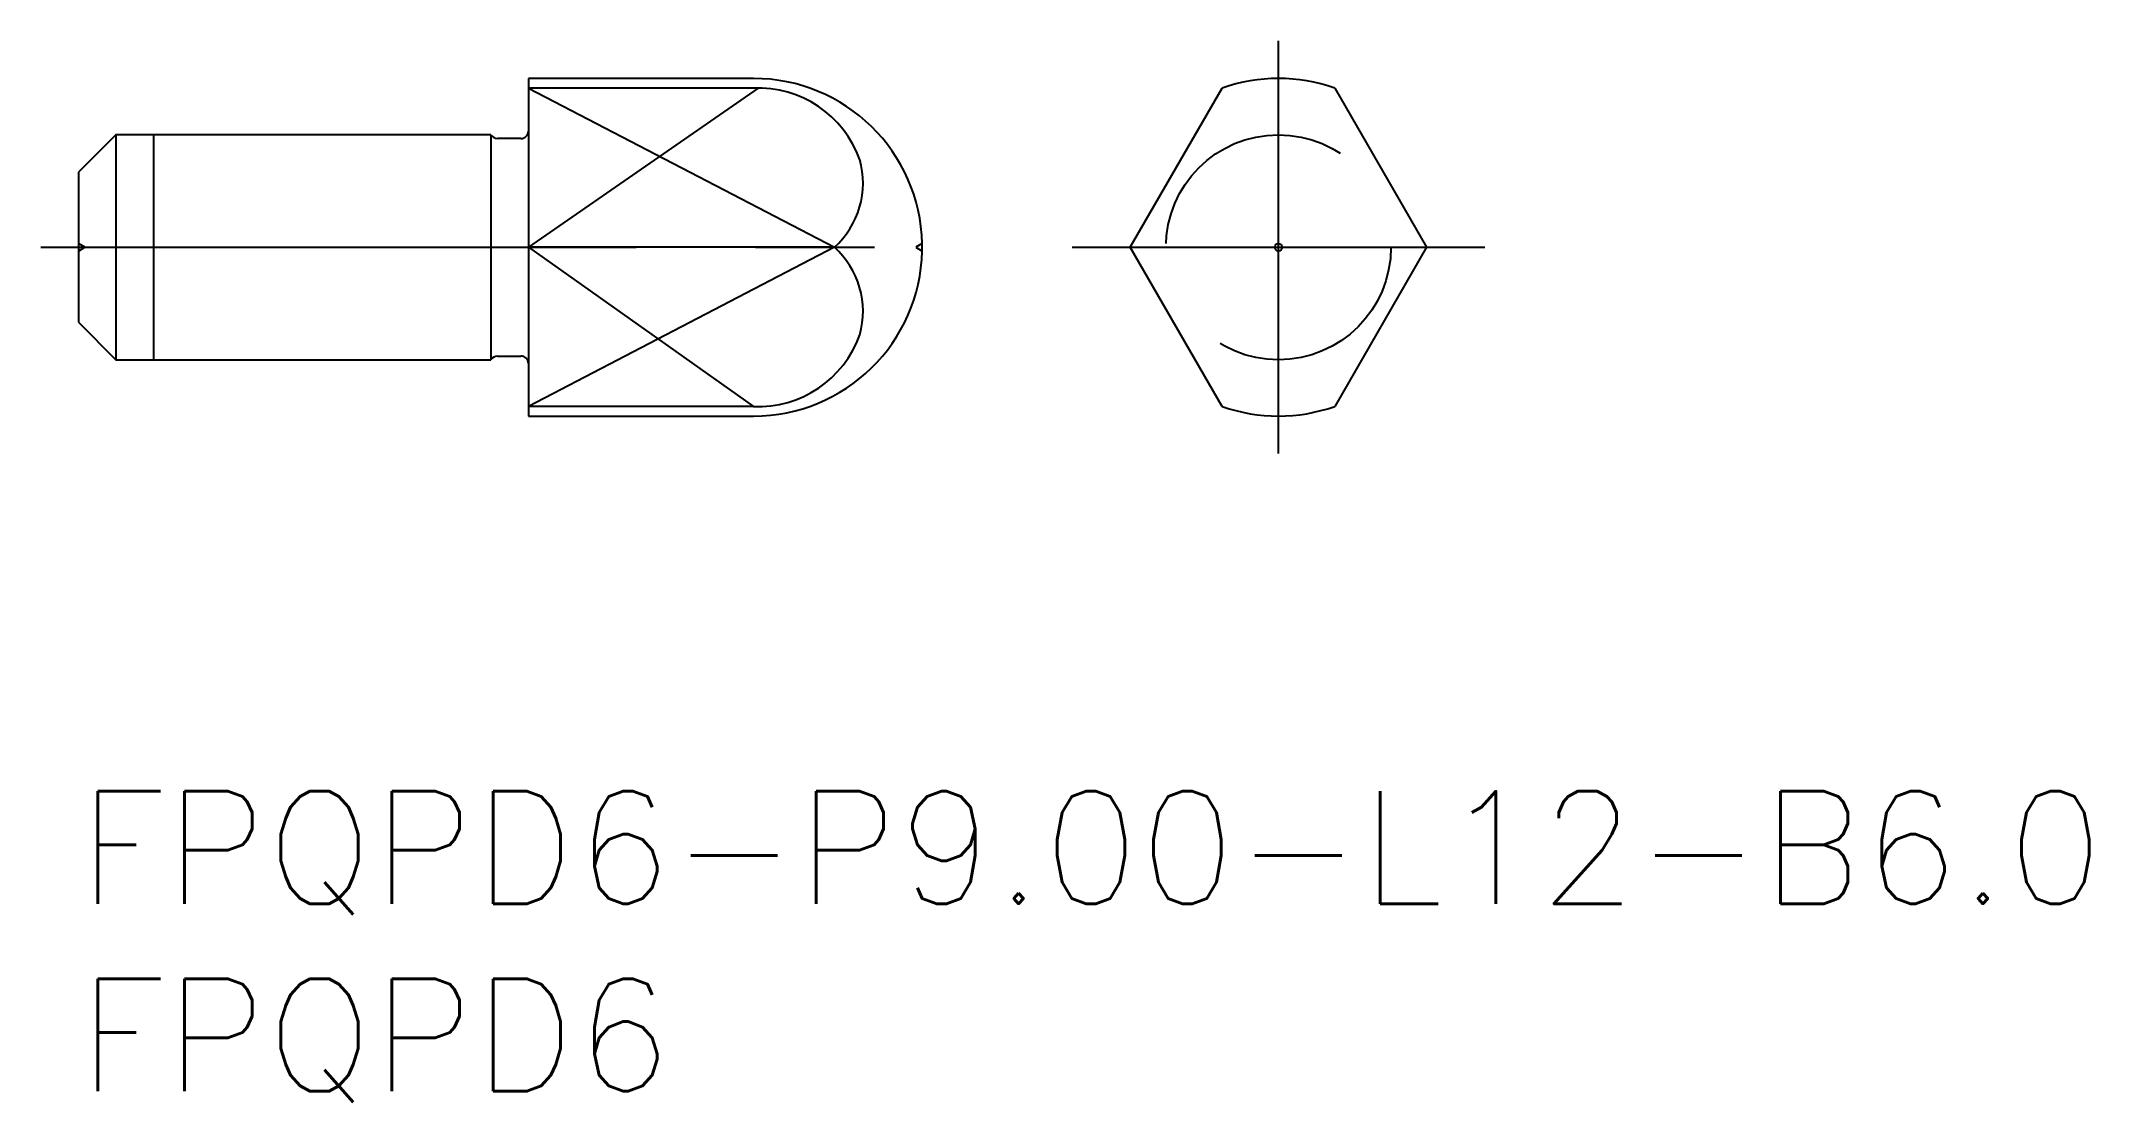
# Model space of a CAD drawing. Extents: x -1 to 53.6, y -8.3 to 20.
import ezdxf

# ---------------------------------------------------------------- set-up
doc = ezdxf.new("R2010")
doc.units = 0
doc.header["$LTSCALE"] = 0.5
doc.linetypes.add('CENTER', pattern=[50.8, 31.75, -6.35, 6.35, -6.35])
doc.linetypes.add('DASHED', pattern=[19.05, 12.7, -6.35])
for name, color, linetype in [('MSM_CENTER', 1, 'CENTER'), ('MSM_CONTINUOUS', 7, 'CONTINUOUS'), ('MSM_DASHED', 4, 'DASHED'), ('MSM_NARROW', 5, 'CONTINUOUS'), ('MSM_PART_NUMBER', 7, 'CONTINUOUS')]:
    doc.layers.add(name, color=color, linetype=linetype)
doc.styles.get("Standard").update_dxf_attribs({"font": 'txt.shx', "height": 0.5, "bigfont": 'bigfont.shx'})

# ---------------------------------------------------------------- blocks, each defined once
blk = doc.blocks.new('*U18')
at = {"layer": 'MSM_PART_NUMBER'}
blk.add_text('FPQPD6-P9.00-L12-B6.0', height=3, dxfattribs=at).set_placement((0, -3))
blk = doc.blocks.new('*U19')
at = {"layer": 'MSM_PART_NUMBER'}
blk.add_text('FPQPD6', height=3, dxfattribs=at).set_placement((0, -8))

msp = doc.modelspace()

# ---------------------------------------------------------------- linework, layer by layer
at = {"layer": 'MSM_CENTER'}
for p, q in [((31.999, 9), (31.999, 20)), ((-1, 14.5), (23.499, 14.5)), ((26.499, 14.5), (37.499, 14.5))]:
    msp.add_line(p, q, dxfattribs=at)
at = {"layer": 'MSM_CONTINUOUS'}
for p, q in [((18, 19), (12, 19)), ((12, 19), (12, 10)), ((18, 18.743), (12, 18.743)), ((28.049, 14.5), (30.499, 18.743)), ((33.499, 18.743), (35.948, 14.5)), ((1, 17.5), (0, 16.5)), ((11, 17.5), (1, 17.5)), ((1, 17.5), (1, 11.5)), ((11, 17.5), (11, 11.5)), ((11.8, 17.4), (11.173, 17.4)), ((0, 16.5), (0, 12.5)), ((20.157, 14.5), (12, 14.5)), ((22.499, 14.401), (22.499, 14.599)), ((30.499, 10.257), (28.049, 14.5)), ((35.948, 14.5), (33.499, 10.257)), ((0, 12.5), (1, 11.5)), ((1, 11.5), (11, 11.5)), ((11.173, 11.6), (11.8, 11.6)), ((18, 10.257), (12, 10.257)), ((12, 10), (18, 10))]:
    msp.add_line(p, q, dxfattribs=at)
msp.add_circle((31.999, 14.5), 0.0994, dxfattribs=at)
for centre, radius, start, end in [((18, 14.5), 4.5, 1.2653, 90), ((18.126, 15.871), 2.874, 19.6046, 92.5168), ((31.999, 14.5), 4.5, 70.5288, 109.4712), ((11.173, 17.6), 0.2, 210, 270), ((11.8, 17.6), 0.2, 270, 0), ((18.629, 16.209), 2.292, 311.8022, 15.8746), ((18, 14.5), 4.5, 270, 358.7347), ((18.629, 12.791), 2.292, 344.1254, 48.1978), ((18.126, 13.129), 2.874, 267.4832, 340.3954), ((11.173, 11.4), 0.2, 90, 150), ((11.8, 11.4), 0.2, 0, 90), ((31.999, 14.5), 4.5, 250.5288, 289.4712)]:
    msp.add_arc(centre, radius, start, end, dxfattribs=at)
at = {"layer": 'MSM_DASHED'}
for p, q in [((0.173, 14.5), (0, 14.6)), ((0, 14.4), (0.173, 14.5)), ((22.499, 14.599), (22.327, 14.5)), ((22.327, 14.5), (22.499, 14.401))]:
    msp.add_line(p, q, dxfattribs=at)
msp.add_circle((31.999, 14.5), 3, dxfattribs=at)
at = {"layer": 'MSM_NARROW'}
for p, q in [((18.126, 18.745), (12, 14.5)), ((12, 18.743), (20.157, 14.5)), ((2, 17.5), (2, 11.5)), ((12, 14.5), (18, 10.257)), ((20.157, 14.5), (12, 10.257))]:
    msp.add_line(p, q, dxfattribs=at)

# ---------------------------------------------------------------- block references
at = {"layer": 'MSM_CONTINUOUS'}
for name in ['*U18', '*U19']:
    msp.add_blockref(name, (0, 0), dxfattribs=at)

doc.saveas('drawing.dxf')
